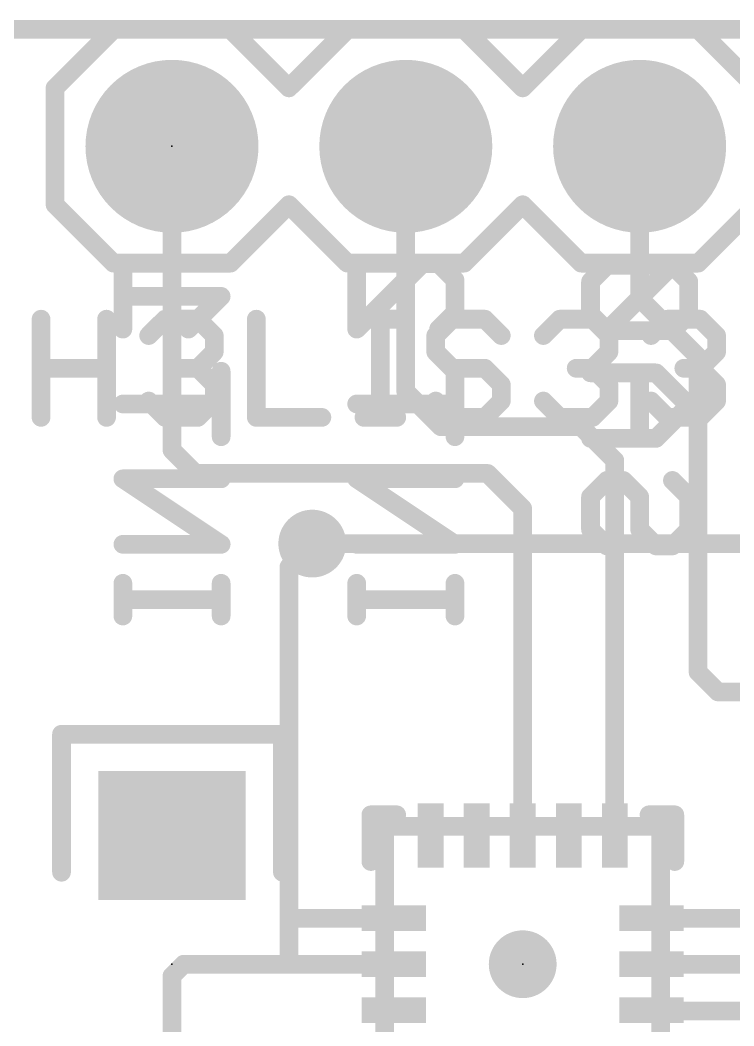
# Model space of a CAD drawing. Extents: x -19 to 88, y -20 to 20.
# Drawn here: x 4.7 to 12.45, y 9.49 to 20.42 of the extents above; entities that cross this region are included whole.
import ezdxf

# ---------------------------------------------------------------- set-up
doc = ezdxf.new("R2010")
doc.units = 0
for name, color, linetype in [('1', 12, 'CONTINUOUS'), ('16', 132, 'CONTINUOUS'), ('17', 110, 'CONTINUOUS'), ('18', 110, 'CONTINUOUS'), ('20', 53, 'CONTINUOUS'), ('21', 41, 'CONTINUOUS'), ('22', 40, 'CONTINUOUS'), ('23', 53, 'CONTINUOUS'), ('51', 53, 'CONTINUOUS')]:
    doc.layers.add(name, color=color, linetype=linetype)

# ---------------------------------------------------------------- blocks, each defined once
blk = doc.blocks.new('RECT')
blk.add_solid([(-0.5, -0.5), (0.5, -0.5), (-0.5, 0.5), (0.5, 0.5)])
blk = doc.blocks.new('ROUNDP')
at = {"const_width": 0.5}
blk.add_lwpolyline([(0, -0.25, 1), (0, 0.25, 1), (0, -0.25)], format="xyb", dxfattribs=at)
blk = doc.blocks.new('ROUNDV')
at = {"const_width": 0.5}
blk.add_lwpolyline([(0, -0.25, 1), (0, 0.25, 1), (0, -0.25)], format="xyb", dxfattribs=at)

msp = doc.modelspace()

# ---------------------------------------------------------------- linework, layer by layer
at = {"layer": '1', "const_width": 0.2032}
for points in [[(20.32, 20.32), (0, 20.32)], [(6.35, 15.748), (6.35, 19.05)], [(8.89, 16.383), (8.89, 19.05)], [(11.43, 17.399), (11.43, 19.05)], [(12.065, 16.764), (11.43, 17.399)], [(12.065, 13.335), (12.065, 16.764)], [(9.271, 16.002), (8.89, 16.383)], [(10.795, 16.002), (9.271, 16.002)], [(11.16, 15.637), (10.795, 16.002)], [(6.604, 15.494), (6.35, 15.748)], [(11.16, 11.56), (11.16, 15.637)], [(9.779, 15.494), (6.604, 15.494)], [(10.16, 15.113), (9.779, 15.494)], [(10.16, 11.56), (10.16, 15.113)], [(7.62, 14.478), (7.874, 14.732)], [(7.62, 10.668), (7.62, 14.478)], [(12.28, 13.12), (12.065, 13.335)], [(13.97, 13.12), (12.28, 13.12)], [(7.62, 10.16), (7.62, 10.668)], [(7.628, 10.66), (7.62, 10.668)], [(8.76, 10.66), (7.628, 10.66)], [(11.56, 10.66), (13.073, 10.66)], [(6.477, 10.16), (6.35, 10.033)], [(7.62, 10.16), (6.477, 10.16)], [(8.76, 10.16), (7.62, 10.16)], [(11.56, 10.16), (12.827, 10.16)], [(6.35, 10.033), (6.35, 8.76)], [(11.568, 9.652), (11.56, 9.66)], [(12.827, 9.652), (11.568, 9.652)]]:
    msp.add_lwpolyline(points, dxfattribs=at)
at = {"layer": '1', "const_width": 0.1016}
for points in [[(6.4008, 19.05, 1), (6.2992, 19.05)], [(8.9408, 19.05, 1), (8.8392, 19.05)], [(11.4808, 19.05, 1), (11.3792, 19.05)], [(11.4659, 17.4349, 1), (11.3941, 17.3631)], [(11.3792, 17.399, 1), (11.4808, 17.399)], [(12.1158, 16.764, 1), (12.0142, 16.764)], [(12.0291, 16.7281, 1), (12.1009, 16.7999)], [(8.9259, 16.4189, 1), (8.8541, 16.3471)], [(8.8392, 16.383, 1), (8.9408, 16.383)], [(9.271, 16.0528, 1), (9.271, 15.9512)], [(9.2351, 15.9661, 1), (9.3069, 16.0379)], [(10.8309, 16.0379, 1), (10.7591, 15.9661)], [(10.795, 15.9512, 1), (10.795, 16.0528)], [(6.3859, 15.7839, 1), (6.3141, 15.7121)], [(6.2992, 15.748, 1), (6.4008, 15.748)], [(11.2108, 15.637, 1), (11.1092, 15.637)], [(11.1241, 15.6011, 1), (11.1959, 15.6729)], [(6.604, 15.5448, 1), (6.604, 15.4432)], [(6.5681, 15.4581, 1), (6.6399, 15.5299)], [(9.8149, 15.5299, 1), (9.7431, 15.4581)], [(9.779, 15.4432, 1), (9.779, 15.5448)], [(10.2108, 15.113, 1), (10.1092, 15.113)], [(10.1241, 15.0771, 1), (10.1959, 15.1489)], [(7.9099, 14.6961, 1), (7.8381, 14.7679)], [(7.6708, 14.478, 1), (7.5692, 14.478)], [(7.5841, 14.5139, 1), (7.6559, 14.4421)], [(12.1009, 13.3709, 1), (12.0291, 13.2991)], [(12.0142, 13.335, 1), (12.1158, 13.335)], [(12.28, 13.1708, 1), (12.28, 13.0692)], [(12.2441, 13.0841, 1), (12.3159, 13.1559)], [(10.1092, 11.56, 1), (10.2108, 11.56)], [(11.1092, 11.56, 1), (11.2108, 11.56)], [(7.6708, 10.668, 1), (7.5692, 10.668)], [(7.6559, 10.7039, 1), (7.5841, 10.6321)], [(7.5692, 10.668, 1), (7.6708, 10.668)], [(7.628, 10.7108, 1), (7.628, 10.6092)], [(7.5921, 10.6241, 1), (7.6639, 10.6959)], [(8.76, 10.6092, 1), (8.76, 10.7108)], [(11.56, 10.7108, 1), (11.56, 10.6092)], [(6.477, 10.2108, 1), (6.477, 10.1092)], [(6.5129, 10.1241, 1), (6.4411, 10.1959)], [(7.62, 10.2108, 1), (7.62, 10.1092)], [(7.5692, 10.16, 1), (7.6708, 10.16)], [(7.62, 10.1092, 1), (7.62, 10.2108)], [(8.76, 10.1092, 1), (8.76, 10.2108)], [(11.56, 10.2108, 1), (11.56, 10.1092)], [(6.4008, 10.033, 1), (6.2992, 10.033)], [(6.3141, 10.0689, 1), (6.3859, 9.9971)], [(11.5959, 9.6959, 1), (11.5241, 9.6241)], [(11.568, 9.7028, 1), (11.568, 9.6012)], [(11.5321, 9.6161, 1), (11.6039, 9.6879)]]:
    msp.add_lwpolyline(points, format="xyb", dxfattribs=at)
at = {"layer": '16', "const_width": 0.2032}
for points in [[(20.32, 20.32), (0, 20.32)], [(7.874, 14.732), (12.827, 14.732)]]:
    msp.add_lwpolyline(points, dxfattribs=at)
at = {"layer": '16', "const_width": 0.1016}
msp.add_lwpolyline([(7.874, 14.7828, 1), (7.874, 14.6812)], format="xyb", dxfattribs=at)
at = {"layer": '20', "const_width": 0.2032}
msp.add_lwpolyline([(20.32, 20.32), (0, 20.32)], dxfattribs=at)
at = {"layer": '21', "const_width": 0.2032}
for points in [[(5.715, 20.32), (5.08, 19.685)], [(5.715, 20.32), (6.985, 20.32)], [(6.985, 20.32), (7.62, 19.685)], [(7.62, 19.685), (8.255, 20.32)], [(8.255, 20.32), (9.525, 20.32)], [(9.525, 20.32), (10.16, 19.685)], [(10.16, 19.685), (10.795, 20.32)], [(10.795, 20.32), (12.065, 20.32)], [(12.065, 20.32), (12.7, 19.685)], [(5.08, 19.685), (5.08, 18.415)], [(5.08, 18.415), (5.715, 17.78)], [(7.62, 18.415), (6.985, 17.78)], [(8.255, 17.78), (7.62, 18.415)], [(10.16, 18.415), (9.525, 17.78)], [(10.795, 17.78), (10.16, 18.415)], [(12.7, 18.415), (12.065, 17.78)], [(6.985, 17.78), (5.715, 17.78)], [(9.525, 17.78), (8.255, 17.78)], [(12.065, 17.78), (10.795, 17.78)], [(4.9276, 16.1036), (4.9276, 17.1713)], [(5.6394, 17.1713), (5.6394, 16.1036)], [(6.097, 16.9934), (6.2749, 17.1713)], [(6.2749, 17.1713), (6.6309, 17.1713)], [(6.6309, 17.1713), (6.8088, 16.9934)], [(7.2664, 17.1713), (7.2664, 16.1036)], [(8.4358, 17.1713), (8.7917, 17.1713)], [(8.6137, 16.1036), (8.6137, 17.1713)], [(9.3933, 17.1713), (9.2154, 16.9934)], [(9.7492, 17.1713), (9.3933, 17.1713)], [(9.9272, 16.9934), (9.7492, 17.1713)], [(10.3848, 16.9934), (10.5627, 17.1713)], [(10.5627, 17.1713), (10.9186, 17.1713)], [(10.9186, 17.1713), (11.0966, 16.9934)], [(11.5542, 16.9934), (11.7321, 17.1713)], [(11.7321, 17.1713), (12.088, 17.1713)], [(12.088, 17.1713), (12.266, 16.9934)], [(6.8088, 16.9934), (6.8088, 16.8154)], [(9.2154, 16.9934), (9.2154, 16.8154)], [(11.0966, 16.9934), (11.0966, 16.8154)], [(12.266, 16.9934), (12.266, 16.8154)], [(6.8088, 16.8154), (6.6309, 16.6375)], [(9.2154, 16.8154), (9.3933, 16.6375)], [(11.0966, 16.8154), (10.9186, 16.6375)], [(12.266, 16.8154), (12.088, 16.6375)], [(4.9276, 16.6375), (5.6394, 16.6375)], [(6.6309, 16.6375), (6.4529, 16.6375)], [(6.6309, 16.6375), (6.8088, 16.4595)], [(9.3933, 16.6375), (9.7492, 16.6375)], [(9.7492, 16.6375), (9.9272, 16.4595)], [(10.9186, 16.6375), (10.7407, 16.6375)], [(10.9186, 16.6375), (11.0966, 16.4595)], [(12.088, 16.6375), (11.9101, 16.6375)], [(12.088, 16.6375), (12.266, 16.4595)], [(6.8088, 16.4595), (6.8088, 16.2815)], [(9.9272, 16.4595), (9.9272, 16.2815)], [(11.0966, 16.4595), (11.0966, 16.2815)], [(12.266, 16.4595), (12.266, 16.2815)], [(6.2749, 16.1036), (6.097, 16.2815)], [(6.8088, 16.2815), (6.6309, 16.1036)], [(9.3933, 16.1036), (9.2154, 16.2815)], [(9.9272, 16.2815), (9.7492, 16.1036)], [(10.5627, 16.1036), (10.3848, 16.2815)], [(11.0966, 16.2815), (10.9186, 16.1036)], [(11.7321, 16.1036), (11.5542, 16.2815)], [(12.266, 16.2815), (12.088, 16.1036)], [(6.6309, 16.1036), (6.2749, 16.1036)], [(7.2664, 16.1036), (7.9782, 16.1036)], [(8.4358, 16.1036), (8.7917, 16.1036)], [(9.7492, 16.1036), (9.3933, 16.1036)], [(10.9186, 16.1036), (10.5627, 16.1036)], [(12.088, 16.1036), (11.7321, 16.1036)], [(8.5104, 11.2762), (8.5104, 11.7842)], [(8.5104, 11.7842), (8.7906, 11.7842)], [(11.5322, 11.7842), (11.8124, 11.7842)], [(11.8124, 11.2762), (11.8124, 11.7842)]]:
    msp.add_lwpolyline(points, dxfattribs=at)
at = {"layer": '21', "const_width": 0.1016}
for points in [[(5.715, 20.3708, 1), (5.715, 20.2692)], [(5.7509, 20.2841, 1), (5.6791, 20.3559)], [(7.0209, 20.3559, 1), (6.9491, 20.2841)], [(6.985, 20.2692, 1), (6.985, 20.3708)], [(8.255, 20.3708, 1), (8.255, 20.2692)], [(8.2909, 20.2841, 1), (8.2191, 20.3559)], [(9.5609, 20.3559, 1), (9.4891, 20.2841)], [(9.525, 20.2692, 1), (9.525, 20.3708)], [(10.795, 20.3708, 1), (10.795, 20.2692)], [(10.8309, 20.2841, 1), (10.7591, 20.3559)], [(12.1009, 20.3559, 1), (12.0291, 20.2841)], [(12.065, 20.2692, 1), (12.065, 20.3708)], [(5.1308, 19.685, 1), (5.0292, 19.685)], [(5.0441, 19.7209, 1), (5.1159, 19.6491)], [(7.5841, 19.7209, 1), (7.6559, 19.6491)], [(7.5841, 19.6491, 1), (7.6559, 19.7209)], [(10.1241, 19.7209, 1), (10.1959, 19.6491)], [(10.1241, 19.6491, 1), (10.1959, 19.7209)], [(5.1159, 18.4509, 1), (5.0441, 18.3791)], [(7.6559, 18.4509, 1), (7.5841, 18.3791)], [(7.6559, 18.3791, 1), (7.5841, 18.4509)], [(10.1959, 18.4509, 1), (10.1241, 18.3791)], [(10.1959, 18.3791, 1), (10.1241, 18.4509)], [(5.0292, 18.415, 1), (5.1308, 18.415)], [(5.715, 17.8308, 1), (5.715, 17.7292)], [(5.6791, 17.7441, 1), (5.7509, 17.8159)], [(6.9491, 17.8159, 1), (7.0209, 17.7441)], [(6.985, 17.7292, 1), (6.985, 17.8308)], [(8.255, 17.8308, 1), (8.255, 17.7292)], [(8.2191, 17.7441, 1), (8.2909, 17.8159)], [(9.4891, 17.8159, 1), (9.5609, 17.7441)], [(9.525, 17.7292, 1), (9.525, 17.8308)], [(10.795, 17.8308, 1), (10.795, 17.7292)], [(10.7591, 17.7441, 1), (10.8309, 17.8159)], [(12.0291, 17.8159, 1), (12.1009, 17.7441)], [(12.065, 17.7292, 1), (12.065, 17.8308)], [(4.9784, 17.1713, 1), (4.8768, 17.1713)], [(5.6902, 17.1713, 1), (5.5886, 17.1713)], [(6.2749, 17.2221, 1), (6.2749, 17.1205)], [(6.3109, 17.1354, 1), (6.239, 17.2072)], [(6.6668, 17.2072, 1), (6.5949, 17.1354)], [(6.6309, 17.1205, 1), (6.6309, 17.2221)], [(7.3172, 17.1713, 1), (7.2156, 17.1713)], [(8.4358, 17.2221, 1), (8.4358, 17.1205)], [(8.6645, 17.1713, 1), (8.5629, 17.1713)], [(8.7917, 17.1205, 1), (8.7917, 17.2221)], [(9.3933, 17.2221, 1), (9.3933, 17.1205)], [(9.4293, 17.1354, 1), (9.3574, 17.2072)], [(9.7852, 17.2072, 1), (9.7133, 17.1354)], [(9.7492, 17.1205, 1), (9.7492, 17.2221)], [(10.5627, 17.2221, 1), (10.5627, 17.1205)], [(10.5987, 17.1354, 1), (10.5268, 17.2072)], [(10.9546, 17.2072, 1), (10.8827, 17.1354)], [(10.9186, 17.1205, 1), (10.9186, 17.2221)], [(11.7321, 17.2221, 1), (11.7321, 17.1205)], [(11.7681, 17.1354, 1), (11.6962, 17.2072)], [(12.124, 17.2072, 1), (12.0521, 17.1354)], [(12.088, 17.1205, 1), (12.088, 17.2221)], [(6.0611, 17.0293, 1), (6.1329, 16.9574)], [(6.8596, 16.9934, 1), (6.758, 16.9934)], [(6.7729, 16.9574, 1), (6.8447, 17.0293)], [(9.2662, 16.9934, 1), (9.1646, 16.9934)], [(9.1795, 17.0293, 1), (9.2513, 16.9574)], [(9.8913, 16.9574, 1), (9.9631, 17.0293)], [(10.3489, 17.0293, 1), (10.4207, 16.9574)], [(11.1474, 16.9934, 1), (11.0458, 16.9934)], [(11.0607, 16.9574, 1), (11.1325, 17.0293)], [(11.5183, 17.0293, 1), (11.5901, 16.9574)], [(12.3168, 16.9934, 1), (12.2152, 16.9934)], [(12.2301, 16.9574, 1), (12.3019, 17.0293)], [(6.758, 16.8154, 1), (6.8596, 16.8154)], [(6.8447, 16.7795, 1), (6.7729, 16.8513)], [(9.2513, 16.8513, 1), (9.1795, 16.7795)], [(9.1646, 16.8154, 1), (9.2662, 16.8154)], [(11.0458, 16.8154, 1), (11.1474, 16.8154)], [(11.1325, 16.7795, 1), (11.0607, 16.8513)], [(12.2152, 16.8154, 1), (12.3168, 16.8154)], [(12.3019, 16.7795, 1), (12.2301, 16.8513)], [(4.9276, 16.6883, 1), (4.9276, 16.5867)], [(5.6394, 16.5867, 1), (5.6394, 16.6883)], [(6.4529, 16.6883, 1), (6.4529, 16.5867)], [(6.6668, 16.6734, 1), (6.5949, 16.6015)], [(6.6309, 16.5867, 1), (6.6309, 16.6883)], [(9.3933, 16.6883, 1), (9.3933, 16.5867)], [(9.7852, 16.6734, 1), (9.7133, 16.6015)], [(9.7492, 16.5867, 1), (9.7492, 16.6883)], [(10.7407, 16.6883, 1), (10.7407, 16.5867)], [(10.9546, 16.6734, 1), (10.8827, 16.6015)], [(10.9186, 16.5867, 1), (10.9186, 16.6883)], [(11.9101, 16.6883, 1), (11.9101, 16.5867)], [(12.124, 16.6734, 1), (12.0521, 16.6015)], [(12.088, 16.5867, 1), (12.088, 16.6883)], [(6.5949, 16.6734, 1), (6.6668, 16.6015)], [(9.3574, 16.6015, 1), (9.4293, 16.6734)], [(10.8827, 16.6734, 1), (10.9546, 16.6015)], [(12.0521, 16.6734, 1), (12.124, 16.6015)], [(6.8596, 16.4595, 1), (6.758, 16.4595)], [(6.7729, 16.4236, 1), (6.8447, 16.4954)], [(9.978, 16.4595, 1), (9.8764, 16.4595)], [(9.8913, 16.4236, 1), (9.9631, 16.4954)], [(11.1474, 16.4595, 1), (11.0458, 16.4595)], [(11.0607, 16.4236, 1), (11.1325, 16.4954)], [(12.3168, 16.4595, 1), (12.2152, 16.4595)], [(12.2301, 16.4236, 1), (12.3019, 16.4954)], [(6.1329, 16.3175, 1), (6.0611, 16.2456)], [(6.758, 16.2815, 1), (6.8596, 16.2815)], [(6.8447, 16.2456, 1), (6.7729, 16.3175)], [(9.2513, 16.3175, 1), (9.1795, 16.2456)], [(9.8764, 16.2815, 1), (9.978, 16.2815)], [(9.9631, 16.2456, 1), (9.8913, 16.3175)], [(10.4207, 16.3175, 1), (10.3489, 16.2456)], [(11.0458, 16.2815, 1), (11.1474, 16.2815)], [(11.1325, 16.2456, 1), (11.0607, 16.3175)], [(11.5901, 16.3175, 1), (11.5183, 16.2456)], [(12.2152, 16.2815, 1), (12.3168, 16.2815)], [(12.3019, 16.2456, 1), (12.2301, 16.3175)], [(6.2749, 16.1544, 1), (6.2749, 16.0528)], [(6.239, 16.0677, 1), (6.3109, 16.1395)], [(6.5949, 16.1395, 1), (6.6668, 16.0677)], [(6.6309, 16.0528, 1), (6.6309, 16.1544)], [(7.2664, 16.1544, 1), (7.2664, 16.0528)], [(7.9782, 16.0528, 1), (7.9782, 16.1544)], [(8.4358, 16.1544, 1), (8.4358, 16.0528)], [(8.7917, 16.0528, 1), (8.7917, 16.1544)], [(9.3933, 16.1544, 1), (9.3933, 16.0528)], [(9.3574, 16.0677, 1), (9.4293, 16.1395)], [(9.7133, 16.1395, 1), (9.7852, 16.0677)], [(9.7492, 16.0528, 1), (9.7492, 16.1544)], [(10.5627, 16.1544, 1), (10.5627, 16.0528)], [(10.5268, 16.0677, 1), (10.5987, 16.1395)], [(10.8827, 16.1395, 1), (10.9546, 16.0677)], [(10.9186, 16.0528, 1), (10.9186, 16.1544)], [(11.7321, 16.1544, 1), (11.7321, 16.0528)], [(11.6962, 16.0677, 1), (11.7681, 16.1395)], [(12.0521, 16.1395, 1), (12.124, 16.0677)], [(12.088, 16.0528, 1), (12.088, 16.1544)], [(4.8768, 16.1036, 1), (4.9784, 16.1036)], [(5.5886, 16.1036, 1), (5.6902, 16.1036)], [(7.2156, 16.1036, 1), (7.3172, 16.1036)], [(8.5629, 16.1036, 1), (8.6645, 16.1036)], [(8.5612, 11.7842, 1), (8.4596, 11.7842)], [(8.5104, 11.835, 1), (8.5104, 11.7334)], [(8.7906, 11.7334, 1), (8.7906, 11.835)], [(11.5322, 11.835, 1), (11.5322, 11.7334)], [(11.8632, 11.7842, 1), (11.7616, 11.7842)], [(11.8124, 11.7334, 1), (11.8124, 11.835)], [(8.4596, 11.2762, 1), (8.5612, 11.2762)], [(11.7616, 11.2762, 1), (11.8632, 11.2762)]]:
    msp.add_lwpolyline(points, format="xyb", dxfattribs=at)
at = {"layer": '22', "const_width": 0.2032}
for points in [[(5.8166, 17.063), (5.8166, 17.7748)], [(8.3566, 17.7748), (8.3566, 17.063)], [(8.3566, 17.063), (9.0684, 17.7748)], [(9.0684, 17.7748), (9.2464, 17.7748)], [(9.2464, 17.7748), (9.4243, 17.5968)], [(11.0746, 17.7572), (10.8966, 17.5793)], [(11.7864, 17.7572), (11.0746, 17.7572)], [(11.0746, 17.0454), (11.7864, 17.7572)], [(11.9643, 17.5793), (11.7864, 17.7572)], [(9.4243, 17.5968), (9.4243, 17.2409)], [(10.8966, 17.5793), (10.8966, 17.2233)], [(11.9643, 17.2233), (11.9643, 17.5793)], [(6.8843, 17.4189), (5.8166, 17.4189)], [(6.5284, 17.063), (6.8843, 17.4189)], [(9.4243, 17.2409), (9.2464, 17.063)], [(10.8966, 17.2233), (11.0746, 17.0454)], [(11.7864, 17.0454), (11.9643, 17.2233)], [(11.0746, 17.0454), (11.7864, 17.0454)], [(6.8843, 15.8936), (6.8843, 16.6054)], [(9.4243, 15.8936), (9.4243, 16.6054)], [(11.6084, 16.5878), (10.8966, 16.5878)], [(11.4305, 15.876), (11.4305, 16.5878)], [(11.9643, 16.2319), (11.6084, 16.5878)], [(5.8166, 16.2495), (6.8843, 16.2495)], [(8.3566, 16.2495), (9.4243, 16.2495)], [(11.6084, 15.876), (11.9643, 16.2319)], [(10.8966, 15.876), (11.6084, 15.876)], [(6.8843, 14.7242), (5.8166, 15.436)], [(5.8166, 15.436), (6.8843, 15.436)], [(9.4243, 14.7242), (8.3566, 15.436)], [(8.3566, 15.436), (9.4243, 15.436)], [(11.0746, 15.4184), (10.8966, 15.2405)], [(11.2525, 15.4184), (11.0746, 15.4184)], [(11.4305, 15.2405), (11.2525, 15.4184)], [(11.7864, 15.4184), (11.9643, 15.2405)], [(10.8966, 15.2405), (10.8966, 14.8846)], [(11.4305, 14.8846), (11.4305, 15.2405)], [(11.9643, 15.2405), (11.9643, 14.8846)], [(10.8966, 14.8846), (11.0746, 14.7066)], [(11.6084, 14.7066), (11.4305, 14.8846)], [(11.9643, 14.8846), (11.7864, 14.7066)], [(5.8166, 14.7242), (6.8843, 14.7242)], [(8.3566, 14.7242), (9.4243, 14.7242)], [(11.7864, 14.7066), (11.6084, 14.7066)], [(5.8166, 13.9446), (5.8166, 14.3005)], [(6.8843, 13.9446), (6.8843, 14.3005)], [(8.3566, 13.9446), (8.3566, 14.3005)], [(9.4243, 13.9446), (9.4243, 14.3005)], [(5.8166, 14.1226), (6.8843, 14.1226)], [(8.3566, 14.1226), (9.4243, 14.1226)]]:
    msp.add_lwpolyline(points, dxfattribs=at)
at = {"layer": '22', "const_width": 0.1016}
for points in [[(5.8674, 17.7748, 1), (5.7658, 17.7748)], [(8.4074, 17.7748, 1), (8.3058, 17.7748)], [(9.0684, 17.8256, 1), (9.0684, 17.724)], [(9.1043, 17.7389, 1), (9.0325, 17.8107)], [(9.2823, 17.8107, 1), (9.2104, 17.7389)], [(9.2464, 17.724, 1), (9.2464, 17.8256)], [(11.0746, 17.808, 1), (11.0746, 17.7064)], [(11.1105, 17.7213, 1), (11.0386, 17.7931)], [(11.8223, 17.7931, 1), (11.7504, 17.7213)], [(11.8223, 17.7213, 1), (11.7504, 17.7931)], [(11.7864, 17.7064, 1), (11.7864, 17.808)], [(9.4751, 17.5968, 1), (9.3735, 17.5968)], [(9.3884, 17.5609, 1), (9.4602, 17.6328)], [(10.9474, 17.5793, 1), (10.8458, 17.5793)], [(10.8607, 17.6152, 1), (10.9325, 17.5433)], [(12.0151, 17.5793, 1), (11.9135, 17.5793)], [(11.9284, 17.5433, 1), (12.0002, 17.6152)], [(5.8166, 17.4697, 1), (5.8166, 17.3681)], [(6.9202, 17.383, 1), (6.8484, 17.4548)], [(6.8843, 17.3681, 1), (6.8843, 17.4697)], [(9.3735, 17.2409, 1), (9.4751, 17.2409)], [(9.4602, 17.205, 1), (9.3884, 17.2769)], [(10.9325, 17.2593, 1), (10.8607, 17.1874)], [(10.8458, 17.2233, 1), (10.9474, 17.2233)], [(11.9135, 17.2233, 1), (12.0151, 17.2233)], [(12.0002, 17.1874, 1), (11.9284, 17.2593)], [(5.7658, 17.063, 1), (5.8674, 17.063)], [(6.4925, 17.0989, 1), (6.5643, 17.0271)], [(8.3207, 17.0989, 1), (8.3925, 17.0271)], [(8.3058, 17.063, 1), (8.4074, 17.063)], [(9.2104, 17.0989, 1), (9.2823, 17.0271)], [(11.0386, 17.0813, 1), (11.1105, 17.0095)], [(11.0746, 17.0962, 1), (11.0746, 16.9946)], [(11.0386, 17.0095, 1), (11.1105, 17.0813)], [(11.7504, 17.0813, 1), (11.8223, 17.0095)], [(11.7864, 16.9946, 1), (11.7864, 17.0962)], [(6.9351, 16.6054, 1), (6.8335, 16.6054)], [(9.4751, 16.6054, 1), (9.3735, 16.6054)], [(10.8966, 16.6386, 1), (10.8966, 16.537)], [(11.4813, 16.5878, 1), (11.3797, 16.5878)], [(11.6443, 16.6237, 1), (11.5725, 16.5519)], [(11.6084, 16.537, 1), (11.6084, 16.6386)], [(5.8166, 16.3003, 1), (5.8166, 16.1987)], [(6.8843, 16.1987, 1), (6.8843, 16.3003)], [(8.3566, 16.3003, 1), (8.3566, 16.1987)], [(9.4243, 16.1987, 1), (9.4243, 16.3003)], [(12.0002, 16.196, 1), (11.9284, 16.2678)], [(11.9284, 16.196, 1), (12.0002, 16.2678)], [(10.8966, 15.9268, 1), (10.8966, 15.8252)], [(11.5725, 15.9119, 1), (11.6443, 15.8401)], [(11.6084, 15.8252, 1), (11.6084, 15.9268)], [(6.8335, 15.8936, 1), (6.9351, 15.8936)], [(9.3735, 15.8936, 1), (9.4751, 15.8936)], [(11.3797, 15.876, 1), (11.4813, 15.876)], [(5.8448, 15.4783, 1), (5.7884, 15.3937)], [(5.8166, 15.4868, 1), (5.8166, 15.3852)], [(6.8843, 15.3852, 1), (6.8843, 15.4868)], [(8.3848, 15.4783, 1), (8.3284, 15.3937)], [(8.3566, 15.4868, 1), (8.3566, 15.3852)], [(9.4243, 15.3852, 1), (9.4243, 15.4868)], [(11.0746, 15.4692, 1), (11.0746, 15.3676)], [(11.1105, 15.3825, 1), (11.0386, 15.4543)], [(11.2884, 15.4543, 1), (11.2166, 15.3825)], [(11.2525, 15.3676, 1), (11.2525, 15.4692)], [(11.8223, 15.4543, 1), (11.7504, 15.3825)], [(10.9474, 15.2405, 1), (10.8458, 15.2405)], [(10.8607, 15.2764, 1), (10.9325, 15.2045)], [(11.4813, 15.2405, 1), (11.3797, 15.2405)], [(11.3945, 15.2045, 1), (11.4664, 15.2764)], [(12.0151, 15.2405, 1), (11.9135, 15.2405)], [(11.9284, 15.2045, 1), (12.0002, 15.2764)], [(10.9325, 14.9205, 1), (10.8607, 14.8486)], [(11.4664, 14.9205, 1), (11.3945, 14.8486)], [(12.0002, 14.8486, 1), (11.9284, 14.9205)], [(10.8458, 14.8846, 1), (10.9474, 14.8846)], [(11.3797, 14.8846, 1), (11.4813, 14.8846)], [(11.9135, 14.8846, 1), (12.0151, 14.8846)], [(5.8166, 14.775, 1), (5.8166, 14.6734)], [(6.8561, 14.6819, 1), (6.9125, 14.7665)], [(6.8843, 14.6734, 1), (6.8843, 14.775)], [(8.3566, 14.775, 1), (8.3566, 14.6734)], [(9.3961, 14.6819, 1), (9.4525, 14.7665)], [(9.4243, 14.6734, 1), (9.4243, 14.775)], [(11.0386, 14.6707, 1), (11.1105, 14.7425)], [(11.6084, 14.7574, 1), (11.6084, 14.6558)], [(11.5725, 14.6707, 1), (11.6443, 14.7425)], [(11.7504, 14.7425, 1), (11.8223, 14.6707)], [(11.7864, 14.6558, 1), (11.7864, 14.7574)], [(5.8674, 14.3005, 1), (5.7658, 14.3005)], [(6.9351, 14.3005, 1), (6.8335, 14.3005)], [(8.4074, 14.3005, 1), (8.3058, 14.3005)], [(9.4751, 14.3005, 1), (9.3735, 14.3005)], [(5.8166, 14.1734, 1), (5.8166, 14.0717)], [(6.8843, 14.0717, 1), (6.8843, 14.1734)], [(8.3566, 14.1734, 1), (8.3566, 14.0717)], [(9.4243, 14.0717, 1), (9.4243, 14.1734)], [(5.7658, 13.9446, 1), (5.8674, 13.9446)], [(6.8335, 13.9446, 1), (6.9351, 13.9446)], [(8.3058, 13.9446, 1), (8.4074, 13.9446)], [(9.3735, 13.9446, 1), (9.4751, 13.9446)]]:
    msp.add_lwpolyline(points, format="xyb", dxfattribs=at)
at = {"layer": '23'}
for p in [(6.35, 19.05), (6.35, 10.16), (10.16, 10.16)]:
    msp.add_point(p, dxfattribs=at)
at = {"layer": '51', "const_width": 0.2032}
for points in [[(5.15, 11.16), (5.15, 12.66)], [(5.15, 12.66), (7.55, 12.66)], [(7.55, 12.66), (7.55, 11.16)], [(8.66, 8.66), (8.66, 11.66)], [(8.66, 11.66), (11.66, 11.66)], [(11.66, 11.66), (11.66, 8.66)]]:
    msp.add_lwpolyline(points, dxfattribs=at)
at = {"layer": '51', "const_width": 0.1016}
for points in [[(5.2008, 12.66, 1), (5.0992, 12.66)], [(5.15, 12.7108, 1), (5.15, 12.6092)], [(7.6008, 12.66, 1), (7.4992, 12.66)], [(7.55, 12.6092, 1), (7.55, 12.7108)], [(8.7108, 11.66, 1), (8.6092, 11.66)], [(8.66, 11.7108, 1), (8.66, 11.6092)], [(11.7108, 11.66, 1), (11.6092, 11.66)], [(11.66, 11.6092, 1), (11.66, 11.7108)], [(5.0992, 11.16, 1), (5.2008, 11.16)], [(7.4992, 11.16, 1), (7.6008, 11.16)]]:
    msp.add_lwpolyline(points, format="xyb", dxfattribs=at)

# ---------------------------------------------------------------- block references
at = {"layer": '1'}
for p, xscale, yscale in [((6.35, 11.56), 1.6, 1.4), ((8.76, 10.66), 0.7, 0.28), ((8.76, 10.16), 0.7, 0.28), ((8.76, 9.66), 0.7, 0.28)]:
    msp.add_blockref('RECT', p, dxfattribs=dict(at, xscale=xscale, yscale=yscale))
at = {"layer": '1', "xscale": 0.7, "yscale": 0.28}
for p, rotation in [((9.16, 11.56), 270), ((9.66, 11.56), 270), ((10.16, 11.56), 270), ((10.66, 11.56), 270), ((11.16, 11.56), 270), ((11.56, 10.66), 180), ((11.56, 10.16), 180), ((11.56, 9.66), 180)]:
    msp.add_blockref('RECT', p, dxfattribs=dict(at, rotation=rotation))
at = {"layer": '17', "xscale": 1.8796, "yscale": 1.8796, "rotation": 90}
for p in [(6.35, 19.05), (6.35, 19.05), (8.89, 19.05), (8.89, 19.05), (11.43, 19.05), (11.43, 19.05)]:
    msp.add_blockref('ROUNDP', p, dxfattribs=at)
at = {"layer": '18', "xscale": 0.7366, "yscale": 0.7366}
for p in [(7.874, 14.732), (7.874, 14.732), (10.16, 10.16), (10.16, 10.16)]:
    msp.add_blockref('ROUNDV', p, dxfattribs=at)
at = {"layer": '51', "xscale": 0.508, "yscale": 0.508}
for p in [(6.35, 19.05), (8.89, 19.05), (11.43, 19.05)]:
    msp.add_blockref('RECT', p, dxfattribs=at)

doc.saveas('drawing.dxf')
